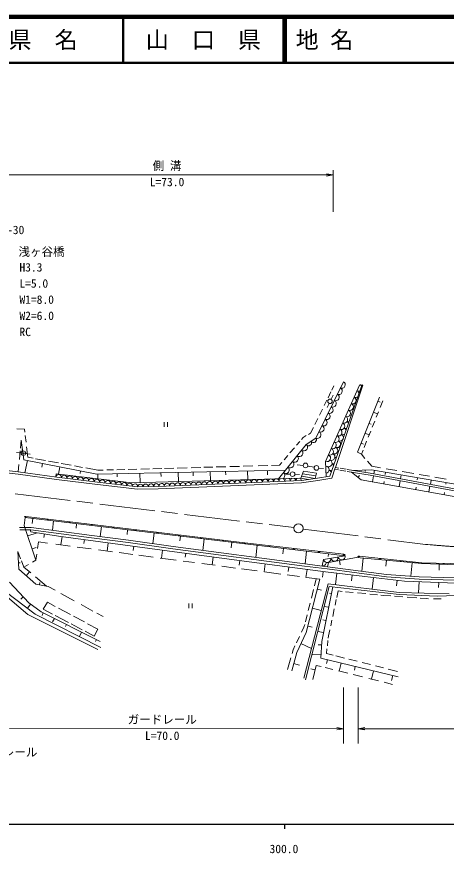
# Model space of a CAD drawing. Units: millimetres, scale not verified. Extents: x 40000 to 680000, y 20000 to 380000.
# Drawn here: x 309915 to 403040, y 198715 to 380000 of the extents above; entities that cross this region are included whole.
import ezdxf
from ezdxf.enums import TextEntityAlignment as Align

# ---------------------------------------------------------------- set-up
doc = ezdxf.new("R2010")
doc.units = ezdxf.units.MM
doc.header["$LTSCALE"] = 1000
doc.linetypes.add('CHAIN', pattern=[18.5, 12, -1.5, 3.5, -1.5])
for name, color, linetype, lineweight in [('M-BGD', 7, 'Continuous', 13), ('M-BMK', 2, 'CHAIN', 13), ('M-BMK-SRVR', 3, 'Continuous', 13), ('M-STR-STR1', 1, 'Continuous', 13), ('M-STR-STR3', 7, 'Continuous', 13), ('M-TTL', 2, 'Continuous', 140), ('M-TTL-BAND', 7, 'Continuous', 25), ('M-TTL-LINE', 7, 'Continuous', 50), ('M-TTL-TXT', 7, 'Continuous', 13)]:
    doc.layers.add(name, color=color, linetype=linetype, lineweight=lineweight)
doc.styles.add('ＭＳ ゴシック', font='')
doc.styles.get('ＭＳ ゴシック').set_extended_font_data('MS Gothic')

# ---------------------------------------------------------------- blocks, each defined once
blk = doc.blocks.new('open_arrow')
at = {"color": 0, "linetype": 'Continuous', "lineweight": -2}
blk.add_lwpolyline([(7.5, 1.25), (0, 0), (7.5, -1.25)], dxfattribs=at)

msp = doc.modelspace()

# ---------------------------------------------------------------- linework, layer by layer
at = {"layer": 'M-BGD'}
for p, q in [((374795, 288688), (380732, 300915)), ((384236, 300190), (376882, 283622)), ((377821, 280467), (384786, 300282)), ((378235, 299096), (378673, 299987)), ((384980, 300131), (378991, 282330)), ((377422, 297446), (378040, 298701)), ((378063, 297105), (378513, 297995)), ((388537, 297587), (383784, 285644)), ((376578, 295733), (377159, 296914)), ((377633, 296195), (377232, 295285)), ((388682, 296460), (388169, 296664)), ((389292, 296795), (388691, 295290)), ((375540, 293625), (376212, 294990)), ((388140, 293913), (387220, 294279)), ((388332, 294392), (387856, 293202)), ((341855, 291117), (341855, 292117)), ((342605, 292117), (342605, 291117)), ((374562, 291640), (375204, 292943)), ((386737, 291696), (386267, 291883)), ((387518, 292357), (386986, 291027)), ((309935, 290671), (311573, 290646)), ((311573, 290646), (311660, 289957)), ((373625, 289738), (374253, 291012)), ((386658, 290206), (386128, 288881)), ((311750, 289245), (311929, 287831)), ((371632, 288360), (372051, 288850)), ((372051, 288850), (372700, 289216)), ((372655, 287317), (374795, 288688)), ((373143, 289466), (373625, 289738)), ((386331, 289389), (385419, 289752)), ((310713, 286486), (310867, 288226)), ((310867, 288226), (311431, 283988)), ((312060, 286790), (312346, 284524)), ((366687, 279882), (372655, 287317)), ((369153, 285457), (370129, 286601)), ((370593, 287144), (371298, 287970)), ((385076, 287383), (384558, 287589)), ((385771, 287988), (385228, 286629)), ((310869, 285468), (309879, 285569)), ((310499, 284073), (310665, 285950)), ((310868, 285419), (311868, 285419)), ((310922, 286090), (311147, 286120)), ((311859, 285348), (312849, 285198)), ((367889, 283977), (368707, 284935)), ((383784, 285644), (384647, 285176)), ((384994, 286043), (384647, 285176)), ((384647, 285176), (385420, 284292)), ((310259, 281365), (310398, 282929)), ((311431, 283988), (327250, 280875)), ((311709, 281168), (312233, 283830)), ((312346, 284524), (313468, 284317)), ((313981, 284222), (316141, 283824)), ((315386, 282400), (315539, 283179)), ((316778, 283706), (318960, 283303)), ((319542, 283196), (321705, 282796)), ((366883, 282798), (367422, 283430)), ((371982, 282760), (370743, 282858)), ((376882, 283622), (376979, 280319)), ((385953, 283683), (386913, 282585)), ((299414, 282156), (310196, 280869)), ((304350, 282071), (310259, 281365)), ((310259, 281365), (318618, 280229)), ((318957, 280867), (319268, 282446)), ((322408, 282666), (324142, 282346)), ((323636, 280980), (323751, 281563)), ((324894, 282207), (327481, 281730)), ((327250, 280875), (368155, 281710)), ((327481, 281730), (328666, 281762)), ((329422, 281782), (330906, 281822)), ((331590, 281841), (333347, 281889)), ((334102, 281909), (335960, 281960)), ((336659, 279064), (336618, 281066)), ((336840, 281983), (338686, 282033)), ((339415, 282053), (341362, 282106)), ((341202, 280399), (341187, 281160)), ((341981, 282123), (343963, 282177)), ((344705, 282197), (346897, 282256)), ((344955, 279290), (344916, 281236)), ((347714, 282278), (349845, 282336)), ((348148, 280528), (348132, 281301)), ((350514, 282354), (352433, 282406)), ((351906, 279479), (351867, 281378)), ((353167, 282426), (355222, 282482)), ((355224, 280744), (355210, 281446)), ((356090, 282506), (358231, 282564)), ((358986, 282584), (361130, 282642)), ((359988, 279699), (359950, 281543)), ((362232, 282672), (364361, 282730)), ((364309, 280697), (364290, 281631)), ((365155, 282752), (366883, 282798)), ((371483, 280012), (372095, 281513)), ((372095, 281513), (374895, 281065)), ((373045, 282592), (374390, 282396)), ((374895, 281065), (374635, 279923)), ((375398, 282196), (376417, 282068)), ((378198, 280026), (378969, 282267)), ((379679, 281790), (378852, 281928)), ((378991, 282330), (379741, 282203)), ((381237, 281531), (379997, 281737)), ((380025, 282154), (381310, 281937)), ((386534, 280647), (381558, 281477)), ((381588, 281890), (386539, 281051)), ((382515, 281317), (384609, 279636)), ((386812, 281814), (382749, 281693)), ((385480, 281462), (385470, 281774)), ((386539, 281051), (433212, 272459)), ((432349, 274043), (386812, 281814)), ((386913, 282585), (388802, 282256)), ((387314, 280908), (387450, 281705)), ((389813, 280822), (389892, 281289)), ((389997, 282049), (392311, 281646)), ((393493, 281441), (396009, 281003)), ((310196, 280869), (318553, 279734)), ((318484, 280922), (318406, 280258)), ((318484, 280922), (334877, 279016)), ((318553, 279734), (327394, 278607)), ((318618, 280229), (327455, 279104)), ((327524, 279871), (327504, 280880)), ((331712, 280279), (331698, 280966)), ((334877, 279016), (371483, 280012)), ((351139, 278656), (371635, 279505)), ((369217, 280878), (368217, 280888)), ((370217, 280848), (371217, 280777)), ((371480, 280007), (373137, 279714)), ((371635, 279505), (375096, 279988)), ((371662, 280451), (374611, 279920)), ((371680, 279006), (375174, 279494)), ((371874, 280972), (374774, 280535)), ((375096, 279988), (377821, 280467)), ((375174, 279494), (378198, 280026)), ((384216, 280588), (383905, 280201)), ((384609, 279636), (442790, 269250)), ((442938, 270154), (386534, 280647)), ((387251, 280513), (387018, 279206)), ((389562, 279253), (389475, 278767)), ((393019, 279441), (392793, 278175)), ((393108, 279841), (393257, 280714)), ((396757, 279625), (396838, 280103)), ((397137, 280807), (399419, 280410)), ((399618, 278643), (399781, 279601)), ((400565, 280211), (403036, 279781)), ((327394, 278607), (336120, 277591)), ((327455, 279104), (336145, 278091)), ((336120, 277591), (340602, 277671)), ((336145, 278091), (340586, 278171)), ((340586, 278171), (351139, 278656)), ((340602, 277671), (351161, 278157)), ((351161, 278157), (371680, 279006)), ((396506, 278042), (396414, 277528)), ((399496, 278236), (399278, 277017)), ((402949, 278711), (403007, 279051)), ((402636, 276899), (402552, 276433)), ((311555, 269769), (311781, 271460)), ((311781, 271460), (381118, 263206)), ((311890, 271696), (359390, 266017)), ((313291, 270157), (313423, 271264)), ((317651, 268726), (317890, 270732)), ((322769, 269196), (322881, 270138)), ((310516, 269314), (311704, 269324)), ((310592, 268814), (311710, 268824)), ((314089, 262215), (311555, 269769)), ((311704, 269324), (313021, 269342)), ((311710, 268824), (312991, 268841)), ((312960, 268370), (312856, 268790)), ((318974, 267459), (312960, 268370)), ((312991, 268841), (326104, 267096)), ((313021, 269342), (326170, 267592)), ((328014, 267350), (328270, 269497)), ((333843, 267808), (333964, 268819)), ((314355, 268159), (312323, 267477)), ((315793, 267122), (315914, 267922)), ((350577, 263148), (318974, 267459)), ((319508, 265541), (319755, 267352)), ((324472, 265841), (324588, 266693)), ((326104, 267096), (334100, 266046)), ((326170, 267592), (334167, 266542)), ((334167, 266542), (343811, 265186)), ((339436, 265801), (339714, 268135)), ((345300, 266404), (345425, 267455)), ((350248, 264337), (350547, 266845)), ((314140, 264960), (313266, 264667)), ((314453, 264743), (314661, 266183)), ((314661, 266183), (316619, 265924)), ((318368, 265692), (321466, 265282)), ((322987, 265080), (326036, 264677)), ((329512, 264216), (329754, 265988)), ((334100, 266046), (343743, 264690)), ((335173, 264293), (335301, 265232)), ((343743, 264690), (372285, 260927)), ((343811, 265186), (372348, 261423)), ((356398, 264933), (356540, 266132)), ((359390, 266017), (380805, 263512)), ((361746, 262821), (362062, 265474)), ((367638, 263604), (367780, 264794)), ((310340, 260300), (310144, 264133)), ((310144, 264133), (310762, 262540)), ((314089, 262215), (314275, 263508)), ((327617, 264467), (330706, 264058)), ((332123, 263871), (335073, 263480)), ((336422, 263302), (339497, 262894)), ((341291, 262657), (341527, 264382)), ((346461, 262905), (346569, 263695)), ((361975, 261640), (350577, 263148)), ((352265, 261204), (352488, 262895)), ((372426, 261414), (372758, 264201)), ((381118, 263206), (376458, 262361)), ((377411, 263009), (377486, 263638)), ((384135, 263133), (397756, 261690)), ((310680, 261661), (310271, 261640)), ((310950, 262054), (311467, 260722)), ((311467, 260722), (312500, 261311)), ((313318, 261776), (314089, 262215)), ((340999, 262695), (344502, 262232)), ((345984, 262035), (348486, 261704)), ((350023, 261501), (352939, 261115)), ((358121, 261144), (358252, 262133)), ((376833, 259677), (361975, 261640)), ((363532, 259712), (363755, 261405)), ((372348, 261423), (377286, 260819)), ((376458, 262361), (376135, 261040)), ((377286, 260819), (377511, 261729)), ((377511, 261729), (383586, 262804)), ((380061, 261248), (379901, 262152)), ((383586, 262804), (397754, 261479)), ((384735, 259815), (385003, 262672)), ((389931, 260949), (390048, 262200)), ((395350, 258735), (395625, 261679)), ((397754, 261479), (418920, 260808)), ((397756, 261690), (416750, 261154)), ((401480, 260057), (401521, 261360)), ((314059, 257001), (310340, 260300)), ((311467, 260722), (312961, 259472)), ((312695, 259695), (311959, 258864)), ((354386, 260923), (357332, 260533)), ((358658, 260357), (362015, 259913)), ((363656, 259696), (367138, 259235)), ((368770, 259809), (368891, 260727)), ((372285, 260927), (377223, 260323)), ((372628, 258508), (372852, 260203)), ((376224, 258528), (376383, 259737)), ((385398, 258661), (376833, 259677)), ((377223, 260323), (390053, 258593)), ((377286, 260819), (390104, 259091)), ((379005, 256928), (379297, 259385)), ((312514, 253002), (308366, 257445)), ((314020, 258586), (316388, 256604)), ((368563, 259046), (371237, 258692)), ((375632, 258110), (372655, 246530)), ((372709, 258497), (375632, 258110)), ((374468, 256650), (374867, 258211)), ((382473, 257788), (382616, 258991)), ((393998, 257714), (385398, 258661)), ((386983, 255964), (387257, 258456)), ((390053, 258593), (397171, 258111)), ((390104, 259091), (397195, 258610)), ((392247, 256636), (392385, 257891)), ((407039, 257150), (393998, 257714)), ((397040, 255134), (397146, 257578)), ((397171, 258111), (404958, 257885)), ((397195, 258610), (404968, 258385)), ((305886, 255875), (312350, 250458)), ((316708, 256550), (314059, 257001)), ((314936, 257402), (314844, 256867)), ((318249, 255702), (316708, 256550)), ((372187, 236682), (377427, 257118)), ((372498, 236300), (377675, 256561)), ((373798, 254026), (374266, 255859)), ((376017, 255723), (375080, 255964)), ((376033, 244612), (378448, 256471)), ((377427, 257118), (392848, 255255)), ((377675, 256561), (392848, 254791)), ((401054, 254416), (439762, 255951)), ((401359, 256302), (401406, 257393)), ((307371, 255532), (313949, 250503)), ((310783, 253785), (311318, 254284)), ((322346, 253448), (319461, 255035)), ((377706, 255078), (378146, 254988)), ((379300, 254175), (379596, 255557)), ((379596, 255557), (380438, 255475)), ((381212, 255400), (382850, 255240)), ((383807, 255147), (385565, 254976)), ((386448, 254890), (388117, 254727)), ((388875, 254653), (389382, 254604)), ((389382, 254604), (391007, 254481)), ((391820, 254420), (393630, 254283)), ((392848, 255255), (403655, 254942)), ((392848, 254791), (401054, 254416)), ((394552, 254213), (396684, 254052)), ((397401, 253998), (398682, 253901)), ((398682, 253901), (399163, 253889)), ((400294, 253860), (401915, 253818)), ((312326, 251922), (312908, 252712)), ((315182, 251039), (312514, 253002)), ((316556, 253130), (315633, 251639)), ((318246, 252225), (316556, 253130)), ((326427, 251203), (323855, 252618)), ((347199, 251825), (347200, 252825)), ((347950, 252825), (347949, 251825)), ((373099, 251293), (373515, 252919)), ((376567, 252226), (377543, 252027)), ((378932, 252458), (379205, 253733)), ((312350, 250458), (327517, 242868)), ((313949, 250503), (328157, 243324)), ((328039, 244630), (315182, 251039)), ((315412, 250271), (315673, 250794)), ((315633, 251639), (317692, 250550)), ((318273, 250243), (321136, 248730)), ((321562, 250451), (318940, 251854)), ((328633, 249990), (327313, 250716)), ((372489, 248903), (372861, 250361)), ((375941, 251323), (374014, 251818)), ((378413, 250032), (378771, 251706)), ((317700, 248833), (318080, 249594)), ((321692, 248436), (324108, 247160)), ((324577, 248838), (322227, 250095)), ((327510, 247269), (325273, 248465)), ((376295, 249317), (376964, 249181)), ((377977, 247996), (378235, 249204)), ((320467, 247874), (320679, 248299)), ((323500, 245691), (323980, 246654)), ((324738, 246826), (326723, 245777)), ((326723, 245777), (327510, 247269)), ((371650, 246608), (372191, 247737)), ((372191, 247737), (372341, 248324)), ((373932, 247700), (373016, 247935)), ((375183, 246810), (376429, 246556)), ((377512, 245825), (377794, 247143)), ((327012, 244572), (327239, 245029)), ((370572, 244354), (371211, 245689)), ((372655, 246530), (370610, 242226)), ((377258, 243670), (377395, 244831)), ((377457, 245357), (377512, 245825)), ((369836, 242815), (370229, 243638)), ((373830, 243090), (371538, 244179)), ((375269, 243897), (375986, 243852)), ((375810, 241018), (376033, 244612)), ((377063, 242010), (377178, 242990)), ((370610, 242226), (369524, 238263)), ((369610, 242011), (369836, 242815)), ((373907, 241815), (375852, 241695)), ((378495, 241649), (377063, 242010)), ((380966, 241024), (379078, 241501)), ((368626, 238511), (369346, 241071)), ((371238, 239474), (369952, 239826)), ((374087, 236402), (374867, 239420)), ((374867, 239420), (375912, 239160)), ((392582, 236928), (375810, 241018)), ((377060, 239841), (377261, 240664)), ((379836, 238185), (380262, 239933)), ((383700, 240334), (381913, 240785)), ((386611, 239599), (384816, 240052)), ((389421, 238889), (387718, 239319)), ((373688, 238690), (374616, 238450)), ((376804, 238939), (378448, 238530)), ((379666, 238227), (381694, 237722)), ((383120, 238388), (383316, 239188)), ((386838, 236443), (387272, 238223)), ((392485, 238115), (390439, 238632)), ((382873, 237429), (384860, 236935)), ((386242, 236591), (388363, 236064)), ((389563, 235765), (391366, 235317)), ((391186, 236166), (391440, 237207))]:
    msp.add_line(p, q, dxfattribs=at)
for centre in [(377831, 296652), (311368, 285419), (372522, 282760), (369715, 280875), (374895, 282219)]:
    msp.add_circle(centre, 500, dxfattribs=at)
for centre, radius, start, end in [((379742, 298877), 755, 244.10002, 64.10002), ((380402, 300235), 755, 244.10002, 64.10002), ((383984, 299623), 759, 28.80617, 66.06555), ((379083, 297518), 755, 244.10002, 64.10002), ((382752, 296846), 759, 246.06555, 66.06555), ((383368, 298234), 759, 246.06555, 310.76174), ((383984, 299623), 759, 246.06555, 292.18995), ((383368, 298234), 759, 11.53837, 66.06555), ((378423, 296160), 755, 244.10002, 64.10002), ((382135, 295458), 759, 246.06555, 66.06555), ((377104, 293443), 755, 244.10002, 64.10002), ((377763, 294801), 755, 244.10002, 64.10002), ((381519, 294070), 759, 246.06555, 66.06555), ((376444, 292084), 755, 244.10002, 64.10002), ((380287, 291293), 759, 246.06555, 66.06555), ((380903, 292681), 759, 246.06555, 66.06555), ((381218, 291554), 759, 33.74354, 66.06555), ((381834, 292942), 759, 246.06555, 278.19998), ((375784, 290726), 755, 244.10002, 64.10002), ((379671, 289905), 759, 246.06555, 66.06555), ((380601, 290166), 759, 21.27251, 66.06555), ((381218, 291554), 759, 246.06555, 285.88911), ((374260, 288345), 635, 212.66085, 32.66085), ((375125, 289367), 755, 244.10002, 64.10002), ((379054, 288517), 759, 246.06555, 66.06555), ((379985, 288777), 759, 246.06555, 66.06555), ((380601, 290166), 759, 246.06555, 298.20299), ((372164, 286705), 785, 231.24379, 51.24379), ((373190, 287659), 635, 212.66085, 32.66085), ((377822, 285740), 759, 246.06555, 66.06555), ((378438, 287128), 759, 246.06555, 66.06555), ((378753, 286001), 759, 246.06555, 66.06555), ((379369, 287389), 759, 246.06555, 66.06555), ((370199, 284257), 785, 231.24379, 51.24379), ((371182, 285481), 785, 231.24379, 51.24379), ((377206, 284352), 759, 246.06555, 66.06555), ((378137, 284613), 759, 246.06555, 66.06555), ((369217, 283033), 785, 231.24379, 51.24379), ((377520, 283224), 759, 246.06555, 66.06555), ((377972, 282442), 759, 32.85346, 66.06555), ((378589, 283830), 759, 246.06555, 281.93233), ((378589, 283830), 759, 39.03821, 66.06555), ((379205, 285218), 759, 246.06555, 271.44917), ((367252, 280585), 785, 300.29087, 51.24379), ((368234, 281809), 785, 231.24379, 51.24379), ((376904, 281836), 759, 273.9671, 89.39621), ((377972, 282442), 759, 246.06555, 290.30478), ((377356, 281053), 759, 14.95436, 66.06555), ((318997, 280186), 596, 353.03453, 173.03453), ((320179, 280042), 596, 353.03453, 173.03453), ((321362, 279897), 596, 353.03453, 173.03453), ((322545, 279753), 596, 353.03453, 173.03453), ((323727, 279608), 596, 353.03453, 173.03453), ((324910, 279464), 596, 353.03453, 173.03453), ((326093, 279319), 596, 353.03453, 173.03453), ((327275, 279175), 596, 353.03453, 173.03453), ((328458, 279030), 596, 353.03453, 173.03453), ((329640, 278886), 596, 353.03453, 173.03453), ((330823, 278741), 596, 353.03453, 173.03453), ((332006, 278597), 596, 353.03453, 173.03453), ((350563, 278635), 577, 2.15898, 182.15898), ((351742, 278681), 603, 2.37098, 182.37098), ((352948, 278731), 603, 2.37098, 182.37098), ((354153, 278781), 603, 2.37098, 182.37098), ((355359, 278831), 603, 2.37098, 182.37098), ((356565, 278881), 603, 2.37098, 182.37098), ((357770, 278931), 603, 2.37098, 182.37098), ((358976, 278981), 603, 2.37098, 182.37098), ((360181, 279031), 603, 2.37098, 182.37098), ((361387, 279081), 603, 2.37098, 182.37098), ((362593, 279131), 603, 2.37098, 182.37098), ((363798, 279181), 603, 2.37098, 182.37098), ((365004, 279230), 603, 2.37098, 182.37098), ((366209, 279280), 603, 2.37098, 182.37098), ((367415, 279330), 603, 119.65768, 182.37098), ((367415, 279330), 603, 2.37098, 62.3119), ((368621, 279380), 603, 115.80891, 182.37098), ((368621, 279380), 603, 2.37098, 63.41253), ((369826, 279430), 603, 116.76647, 182.37098), ((369826, 279430), 603, 2.37098, 61.02426), ((371032, 279480), 603, 128.12445, 182.37098), ((371032, 279480), 603, 2.37098, 62.55519), ((333188, 278452), 596, 353.03453, 173.03453), ((334371, 278308), 596, 353.03453, 173.03453), ((335553, 278163), 596, 353.03453, 173.03453), ((336721, 278113), 577, 2.15898, 182.15898), ((337875, 278156), 577, 2.15898, 182.15898), ((339028, 278200), 577, 2.15898, 182.15898), ((340182, 278243), 577, 2.15898, 182.15898), ((341335, 278287), 577, 2.15898, 182.15898), ((342489, 278330), 577, 2.15898, 182.15898), ((343642, 278374), 577, 2.15898, 182.15898), ((344795, 278417), 577, 2.15898, 182.15898), ((345949, 278461), 577, 2.15898, 182.15898), ((347102, 278504), 577, 2.15898, 182.15898), ((348256, 278548), 577, 2.15898, 182.15898), ((349409, 278591), 577, 2.15898, 182.15898), ((311830, 271200), 500, 83.18192, 128.18192), ((311890, 271696), 150, 173.18192, 353.18192), ((316640, 271128), 150, 173.18192, 353.18192), ((321390, 270560), 150, 173.18192, 353.18192), ((326140, 269993), 150, 173.18192, 353.18192), ((330890, 269425), 150, 173.18192, 353.18192), ((335640, 268857), 150, 173.18192, 353.18192), ((340390, 268289), 150, 173.18192, 353.18192), ((345140, 267721), 150, 173.18192, 353.18192), ((349890, 267153), 150, 173.18192, 353.18192), ((354640, 266585), 150, 173.18192, 353.18192), ((359390, 266017), 150, 173.18192, 353.3292), ((364744, 265391), 150, 173.3292, 353.3292), ((370098, 264765), 150, 173.3292, 353.3292), ((375452, 264139), 150, 173.3292, 353.3292), ((378788, 262783), 789, 190.28514, 10.28514), ((380341, 263065), 789, 190.28514, 10.28514), ((380805, 263512), 150, 173.3292, 353.3292), ((380747, 263016), 500, 38.3292, 83.3292), ((384082, 262636), 500, 83.95472, 128.95472), ((384135, 263133), 150, 173.95472, 353.95472), ((376296, 261700), 680, 256.2532, 4.72522), ((377235, 262502), 789, 190.28514, 10.28514), ((388675, 262652), 150, 173.95472, 353.95472), ((393216, 262171), 150, 173.95472, 353.95472), ((397756, 261690), 150, 173.95472, 358.38282), ((402504, 261556), 150, 178.38282, 358.38282)]:
    msp.add_arc(centre, radius, start, end, dxfattribs=at)
at = {"layer": 'M-BMK'}
for p, q in [((272828, 281082), (370020, 269278)), ((371996, 268965), (398531, 265652))]:
    msp.add_line(p, q, dxfattribs=at)
msp.add_open_spline([(398531, 265652), (401258, 265430), (403985, 265208), (406715, 265003), (409183, 264818), (411652, 264647), (414125, 264548), (417610, 264409), (421100, 264415), (424589, 264431), (432848, 264470), (441100, 264569), (449359, 264491), (452046, 264465), (454733, 264421), (457415, 264523), (459232, 264592), (461046, 264727), (462856, 264904), (464231, 265039), (465604, 265197), (466971, 265391), (467854, 265516), (468734, 265656), (469614, 265796)], degree=3, knots=[0, 0, 0, 0, 1, 1, 1, 2, 2, 2, 3, 3, 3, 4, 4, 4, 5, 5, 5, 6, 6, 6, 7, 7, 7, 8, 8, 8, 8], dxfattribs=at)
at = {"layer": 'M-BMK-SRVR'}
msp.add_circle((371011, 269141), 1000, dxfattribs=at)
at = {"layer": 'M-STR-STR3'}
for p, q in [((378510, 346715), (378507, 337715)), ((306510, 345740), (378510, 345715)), ((380785, 234645), (380781, 222471)), ((383959, 234644), (383955, 222470)), ((308332, 225739), (380782, 225714)), ((383956, 225713), (474088, 225682))]:
    msp.add_line(p, q, dxfattribs=at)
at = {"layer": 'M-TTL'}
msp.add_line((680000, 380000), (40000, 380000), dxfattribs=at)
at = {"layer": 'M-TTL-BAND'}
for p, q in [((40000, 205000), (579000, 205000)), ((368000, 205000), (368000, 204000))]:
    msp.add_line(p, q, dxfattribs=at)
at = {"layer": 'M-TTL-LINE'}
for p, q in [((333000, 380000), (333000, 370000)), ((367750, 380000), (367750, 370000)), ((368250, 380000), (368250, 370000)), ((40000, 370000), (680000, 370000))]:
    msp.add_line(p, q, dxfattribs=at)

# ---------------------------------------------------------------- block references
at = {"layer": 'M-STR-STR3', "xscale": 193, "yscale": 193, "rotation": 180}
for p in [(378510, 345715), (380782, 225714)]:
    msp.add_blockref('open_arrow', p, dxfattribs=at)
at = {"layer": 'M-STR-STR3', "xscale": 193, "yscale": 193}
msp.add_blockref('open_arrow', (383956, 225713), dxfattribs=at)

# ---------------------------------------------------------------- texts
at = {"layer": 'M-STR-STR1', "style": 'ＭＳ ゴシック'}
for s, p in [('10-NO-30', (301581, 332339)), (' 浅ヶ谷橋', (309045, 327606)), ('H3.3', (310502, 324238)), ('L=5.0', (310501, 320738)), ('W1=8.0', (310500, 317238)), ('W2=6.0', (310499, 313738)), ('RC', (310498, 310238))]:
    msp.add_text(s, height=1833, rotation=359.98, dxfattribs=at).set_placement(p, align=Align.BOTTOM_LEFT)
at = {"layer": 'M-STR-STR3', "style": 'ＭＳ ゴシック'}
for s, p in [('側 溝', (339385, 346228)), ('L=73.0', (338759, 342729)), ('ガードレール', (333969, 226230)), ('L=70.0', (337717, 222729)), ('ガードレール', (299418, 219151))]:
    msp.add_text(s, height=1833, rotation=359.98, dxfattribs=at).set_placement(p, align=Align.BOTTOM_LEFT)
at = {"layer": 'M-TTL-BAND', "style": 'ＭＳ ゴシック'}
msp.add_text('300.0', height=1833, dxfattribs=at).set_placement((367844, 198195), align=Align.BOTTOM_CENTER)
at = {"layer": 'M-TTL-TXT', "style": 'ＭＳ ゴシック'}
for s, p in [('県\u3000名', (315625, 375000)), ('山\u3000口\u3000県', (350375, 375000))]:
    msp.add_text(s, height=3666, dxfattribs=at).set_placement(p, align=Align.MIDDLE_CENTER)
msp.add_text('地 名', height=3666, dxfattribs=at).set_placement((370380, 375000), align=Align.MIDDLE_LEFT)

doc.saveas('drawing.dxf')
